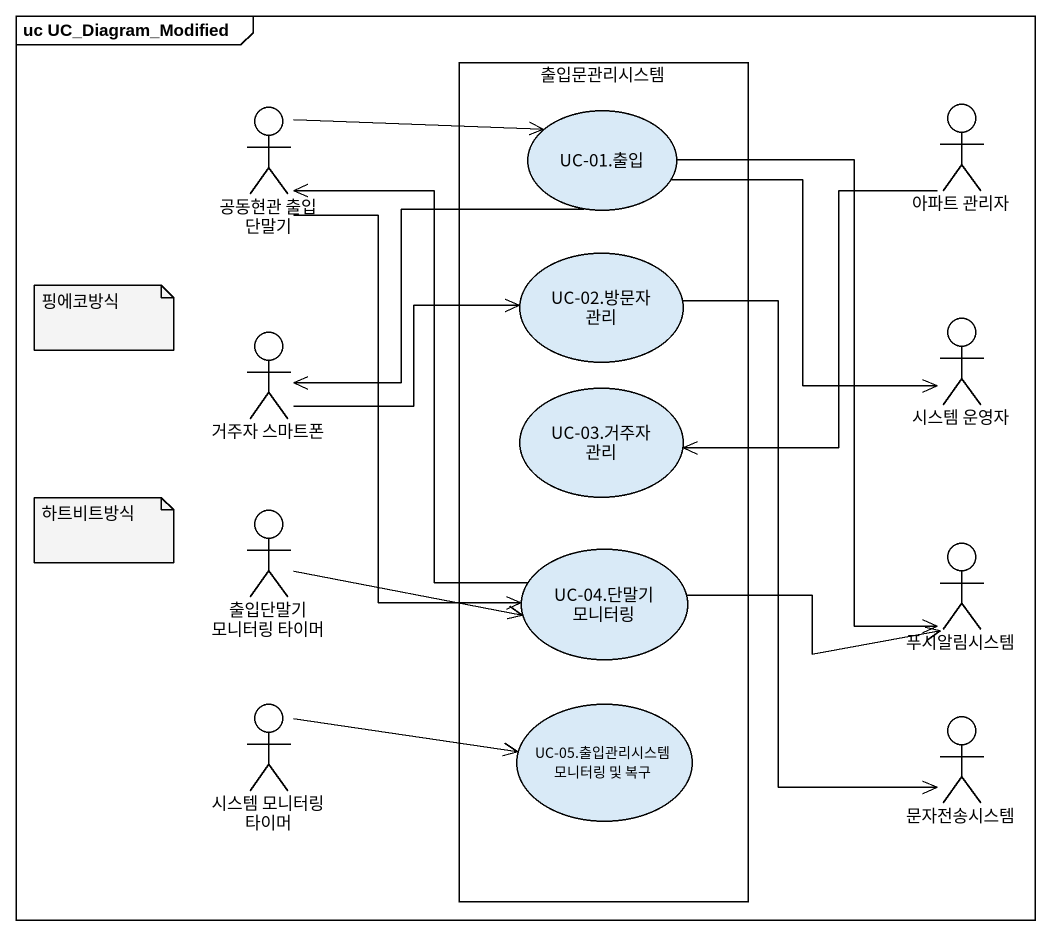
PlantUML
@startuml
mainframe uc UC_Diagram_Modified
actor "공동현관 출입 단말기" as 공동현관_출입_단말기
rectangle 출입문관리시스템 {
  usecase "UC-01.출입" as UC_01_출입
  usecase "UC-02.방문자 관리" as UC_02_방문자_관리
  usecase "UC-03.거주자 관리" as UC_03_거주자_관리
  usecase "UC-04.단말기 모니터링" as UC_04_단말기_모니터링
  usecase "UC-05.출입관리시스템 모니터링 및 복구" as UC_05_출입관리시스템_모니터링_및_복구
}
actor "아파트 관리자" as 아파트_관리자
actor "시스템 운영자" as 시스템_운영자
actor "거주자 스마트폰" as 거주자_스마트폰
actor "출입단말기 모니터링 타이머" as 출입단말기_모니터링_타이머
actor 푸시알림시스템
actor "시스템 모니터링 타이머" as 시스템_모니터링_타이머
actor 문자전송시스템
공동현관_출입_단말기 -right-> UC_01_출입
공동현관_출입_단말기 --> UC_04_단말기_모니터링
UC_01_출입 --> 시스템_운영자
UC_01_출입 --> 거주자_스마트폰
UC_01_출입 --> 푸시알림시스템
아파트_관리자 --> UC_03_거주자_관리
UC_02_방문자_관리 --> 문자전송시스템
거주자_스마트폰 -right-> UC_02_방문자_관리
출입단말기_모니터링_타이머 -right-> UC_04_단말기_모니터링
UC_04_단말기_모니터링 -up-> 공동현관_출입_단말기
UC_04_단말기_모니터링 -right-> 푸시알림시스템
시스템_모니터링_타이머 -right-> UC_05_출입관리시스템_모니터링_및_복구
note as N1
  핑에코방식
end note
note as N2
  하트비트방식
end note
@enduml
